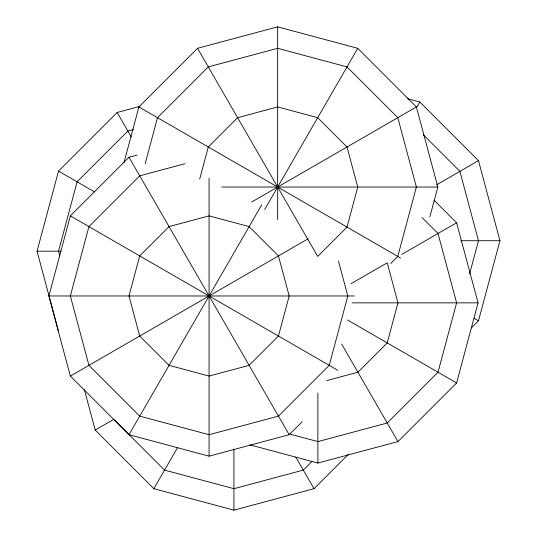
<?xml version="1.0" encoding="UTF-8"?>
<svg xmlns="http://www.w3.org/2000/svg" width="537" height="537" viewBox="0 0 537 537"><rect width="100%" height="100%" fill="white"/><g stroke="black" fill="none" stroke-linecap="round" stroke-linejoin="round"><path stroke-width="0.81" d="M58.52 331.302L37.053 251.202L58.52 171.108L117.153 112.468L139.808 106.4M302.21 421.679L289.181 434.708L209.081 456.175L128.987 434.708L70.347 376.075L48.887 295.974L70.347 215.881L128.987 157.24L137.076 155.079M123.953 162.771L138.915 106.95L197.549 48.31L277.649 26.85L357.749 48.31L416.383 106.95L437.843 187.044L429.822 216.982M145.185 163.657L157.502 117.677L208.282 66.897L277.649 48.31L347.016 66.897L397.796 117.677L416.383 187.044L397.796 256.411L390.708 263.499M199.697 179.036L208.282 146.997L237.602 117.677L277.649 106.95L317.696 117.677L347.016 146.997L357.749 187.044L347.016 227.097L317.696 256.411L197.549 48.31M469.62 273.796L478.48 240.724L459.894 171.357L423.29 134.747M249.9 444.844L317.864 463.055L397.957 441.589L456.598 382.955L478.058 302.855L456.598 222.761L434.091 200.254M471.379 327.932L478.48 320.824L499.947 240.724L478.48 160.623L419.847 101.99L407.711 98.741M128.987 434.708L261.694 204.845M264.714 209.443L357.749 48.31M84.363 389.6L95.197 430.05L153.837 488.69L177.552 447.61M416.544 107.709L419.847 101.99M312.158 461.243L303.298 470.103L233.931 488.69L164.564 470.103L113.784 419.323L95.197 430.05M153.837 488.69L233.931 510.15L314.031 488.69L348.385 454.336M251.638 202.066L416.383 106.95M70.347 376.075L308.191 238.757M436.682 184.762L478.48 160.623M351.097 283.67L387.231 262.808L397.957 302.855L387.231 342.908L357.911 372.222L326.671 380.592M401.736 254.431L456.598 222.761M133.532 129.545L127.887 131.055L77.106 181.835L58.52 251.202L59.815 256.042M184.882 163.725L139.714 175.827L88.934 226.607L70.347 295.974L88.934 365.341L139.714 416.121L209.081 434.708L278.448 416.121L329.228 365.341L347.815 295.974L338.525 261.291M221.747 187.044L437.843 187.044M460.894 240.724L499.947 240.724M37.053 251.202L61.03 251.202M48.887 295.974L354.42 295.974M352.071 302.855L478.058 302.855M289.631 434.03L317.864 441.589L387.231 423.002L438.011 372.222L456.598 302.855L438.011 233.488L422.062 217.545M138.915 106.95L400.656 258.062M474.191 318.347L478.48 320.824M347.486 319.965L456.598 382.955M58.52 171.108L94.512 191.89M70.347 215.881L337.807 370.295M341.639 344.042L397.957 441.589M117.153 112.468L131.236 136.861M128.987 157.24L289.181 434.708M295.759 457.041L314.031 488.69M317.864 393.01L317.864 463.055M277.649 26.85L277.649 219.586M233.931 449.321L233.931 510.15M209.081 178.183L209.081 456.175M139.714 255.927L128.987 295.974L139.714 336.028L169.034 365.341L209.081 376.075L249.134 365.341L278.448 336.028L289.181 295.974L278.448 255.927L249.134 226.607L209.081 215.881L169.034 226.607L139.714 255.927"/></g></svg>
